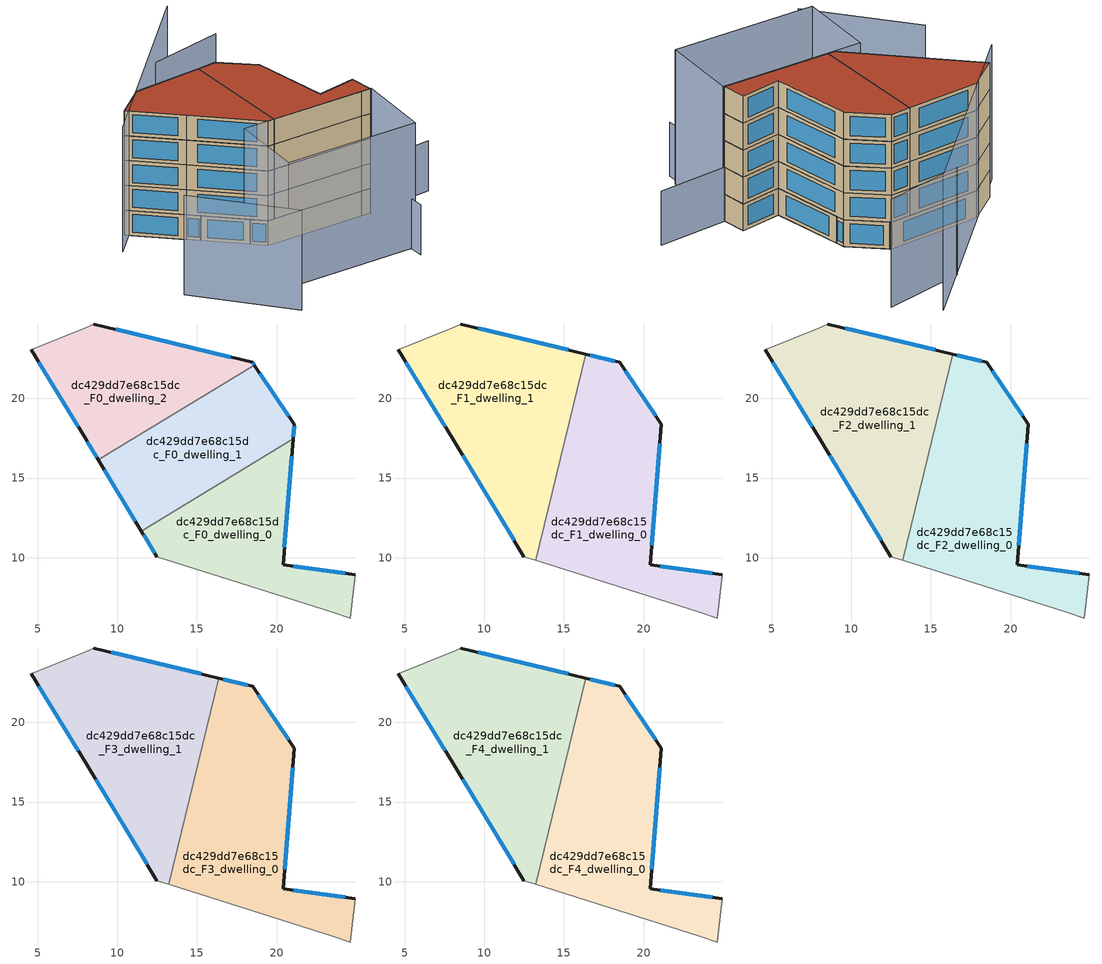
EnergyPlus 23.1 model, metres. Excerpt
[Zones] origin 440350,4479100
dc429dd7e68c15dc_F0_dwelling_0
 floor ground (EU_floor_Construction): 24.63,6.21 24.94,8.93 20.4,9.55 21.04,17.46 11.51,11.67 12.49,10.06 23.53,6.56 z0
 wall outside (EU_wall_Construction): 12.49,10.06 11.51,11.67 / 21.04,17.46 20.4,9.55 24.94,8.93 z0:3
 wall adiabatic (EU_wall_Construction): 24.94,8.93 24.63,6.21 23.53,6.56 12.49,10.06 z0:3
 wall to dc429dd7e68c15dc_F0_dwelling_1 (EU_wall_Construction): 11.51,11.67 21.04,17.46 z0:3
 window (EU_Window_Construction): 12.35,10.28 11.65,11.45 / 20.96,16.37 20.49,10.65 / 21.03,9.46 24.31,9.01 z0.42:2.58
dc429dd7e68c15dc_F0_dwelling_1
 floor ground (EU_floor_Construction): 21.04,17.46 21.12,18.37 18.61,22.1 8.81,16.14 11.51,11.67 z0
 wall outside (EU_wall_Construction): 11.51,11.67 8.81,16.14 / 18.61,22.1 21.12,18.37 21.04,17.46 z0:3
 wall to dc429dd7e68c15dc_F0_dwelling_2 (EU_wall_Construction): 8.81,16.14 18.61,22.1 z0:3
 window (EU_Window_Construction): 11.14,12.29 9.18,15.52 / 18.96,21.58 20.77,18.89 / 21.11,18.25 21.06,17.59 z0.42:2.58
dc429dd7e68c15dc_F0_dwelling_2
 floor ground (EU_floor_Construction): 18.61,22.1 18.5,22.27 8.52,24.68 8,24.45 4.59,23.05 8.01,17.45 8.81,16.14 z0
 wall outside (EU_wall_Construction): 8.52,24.68 18.5,22.27 18.61,22.1 / 8.81,16.14 8.01,17.45 4.59,23.05 z0:3
 wall adiabatic (EU_wall_Construction): 4.59,23.05 8,24.45 8.52,24.68 z0:3
 window (EU_Window_Construction): 9.9,24.34 17.11,22.6 / 18.51,22.24 18.59,22.12 / 8.7,16.32 8.12,17.27 / 7.54,18.23 5.06,22.28 z0.42:2.58
dc429dd7e68c15dc_F1_dwelling_0
 floor to dc429dd7e68c15dc_F0_dwelling_0 (EU_floor_Construction): 24.63,6.21 24.94,8.93 20.4,9.55 21.04,17.46 14.05,13.21 13.23,9.82 23.53,6.56 z3
 floor to dc429dd7e68c15dc_F0_dwelling_1 (EU_floor_Construction): 21.04,17.46 21.12,18.37 18.61,22.1 15.79,20.38 14.05,13.21 z3
 floor to dc429dd7e68c15dc_F0_dwelling_2 (EU_floor_Construction): 18.61,22.1 18.5,22.27 16.37,22.78 15.79,20.38 z3
 wall outside (EU_wall_Construction): 16.37,22.78 18.5,22.27 21.12,18.37 20.4,9.55 24.94,8.93 z3:6
 wall adiabatic (EU_wall_Construction): 24.94,8.93 24.63,6.21 23.53,6.56 13.23,9.82 z3:6
 wall to dc429dd7e68c15dc_F1_dwelling_1 (EU_wall_Construction): 13.23,9.82 16.37,22.78 z3:6
 window (EU_Window_Construction): 21.03,9.46 24.31,9.01 / 16.66,22.71 18.2,22.34 / 18.86,21.73 20.75,18.91 / 21.02,17.15 20.5,10.78 z3.42:5.58
dc429dd7e68c15dc_F1_dwelling_1
 floor to dc429dd7e68c15dc_F0_dwelling_0 (EU_floor_Construction): 13.23,9.82 14.05,13.21 11.51,11.67 12.49,10.06 z3
 floor to dc429dd7e68c15dc_F0_dwelling_1 (EU_floor_Construction): 14.05,13.21 15.79,20.38 8.81,16.14 11.51,11.67 z3
 floor to dc429dd7e68c15dc_F0_dwelling_2 (EU_floor_Construction): 15.79,20.38 16.37,22.78 8.52,24.68 8,24.45 4.59,23.05 8.01,17.45 8.81,16.14 z3
 wall outside (EU_wall_Construction): 8.52,24.68 16.37,22.78 / 12.49,10.06 8.01,17.45 4.59,23.05 z3:6
 wall adiabatic (EU_wall_Construction): 13.23,9.82 12.49,10.06 / 4.59,23.05 8,24.45 8.52,24.68 z3:6
 window (EU_Window_Construction): 9.61,24.41 15.28,23.04 / 11.87,11.08 8.63,16.43 / 7.54,18.23 5.06,22.28 z3.42:5.58
dc429dd7e68c15dc_F2_dwelling_0
 floor to dc429dd7e68c15dc_F1_dwelling_0 (EU_floor_Construction): 24.63,6.21 24.94,8.93 20.4,9.55 21.12,18.37 18.5,22.27 16.37,22.78 13.23,9.82 23.53,6.56 z6
 wall outside (EU_wall_Construction): 16.37,22.78 18.5,22.27 21.12,18.37 20.4,9.55 24.94,8.93 z6:9
 wall adiabatic (EU_wall_Construction): 24.94,8.93 24.63,6.21 23.53,6.56 13.23,9.82 z6:9
 wall to dc429dd7e68c15dc_F2_dwelling_1 (EU_wall_Construction): 13.23,9.82 16.37,22.78 z6:9
 window (EU_Window_Construction): 21.03,9.46 24.31,9.01 / 16.66,22.71 18.2,22.34 / 18.86,21.73 20.75,18.91 / 21.02,17.15 20.5,10.78 z6.42:8.58
dc429dd7e68c15dc_F2_dwelling_1
 floor to dc429dd7e68c15dc_F1_dwelling_1 (EU_floor_Construction): 13.23,9.82 16.37,22.78 8.52,24.68 8,24.45 4.59,23.05 8.01,17.45 12.49,10.06 z6
 wall outside (EU_wall_Construction): 8.52,24.68 16.37,22.78 / 12.49,10.06 8.01,17.45 4.59,23.05 z6:9
 wall adiabatic (EU_wall_Construction): 13.23,9.82 12.49,10.06 / 4.59,23.05 8,24.45 8.52,24.68 z6:9
 window (EU_Window_Construction): 9.61,24.41 15.28,23.04 / 11.87,11.08 8.63,16.43 / 7.54,18.23 5.06,22.28 z6.42:8.58
dc429dd7e68c15dc_F3_dwelling_0
 floor to dc429dd7e68c15dc_F2_dwelling_0 (EU_floor_Construction): 24.63,6.21 24.94,8.93 20.4,9.55 21.12,18.37 18.5,22.27 16.37,22.78 13.23,9.82 23.53,6.56 z9
 wall outside (EU_wall_Construction): 16.37,22.78 18.5,22.27 21.12,18.37 20.4,9.55 24.94,8.93 z9:12
 wall adiabatic (EU_wall_Construction): 24.94,8.93 24.63,6.21 23.53,6.56 13.23,9.82 z9:12
 wall to dc429dd7e68c15dc_F3_dwelling_1 (EU_wall_Construction): 13.23,9.82 16.37,22.78 z9:12
 window (EU_Window_Construction): 21.03,9.46 24.31,9.01 / 16.66,22.71 18.2,22.34 / 18.86,21.73 20.75,18.91 / 21.02,17.15 20.5,10.78 z9.42:11.58
dc429dd7e68c15dc_F3_dwelling_1
 floor to dc429dd7e68c15dc_F2_dwelling_1 (EU_floor_Construction): 13.23,9.82 16.37,22.78 8.52,24.68 8,24.45 4.59,23.05 8.01,17.45 12.49,10.06 z9
 wall outside (EU_wall_Construction): 8.52,24.68 16.37,22.78 / 12.49,10.06 8.01,17.45 4.59,23.05 z9:12
 wall adiabatic (EU_wall_Construction): 13.23,9.82 12.49,10.06 / 4.59,23.05 8,24.45 8.52,24.68 z9:12
 window (EU_Window_Construction): 9.61,24.41 15.28,23.04 / 11.87,11.08 8.63,16.43 / 7.54,18.23 5.06,22.28 z9.42:11.58
dc429dd7e68c15dc_F4_dwelling_0
 floor to dc429dd7e68c15dc_F3_dwelling_0 (EU_floor_Construction): 24.63,6.21 24.94,8.93 20.4,9.55 21.12,18.37 18.5,22.27 16.37,22.78 13.23,9.82 23.53,6.56 z12
 wall outside (EU_wall_Construction): 16.37,22.78 18.5,22.27 21.12,18.37 20.4,9.55 24.94,8.93 z12:15
 wall adiabatic (EU_wall_Construction): 24.94,8.93 24.63,6.21 23.53,6.56 13.23,9.82 z12:15
 wall to dc429dd7e68c15dc_F4_dwelling_1 (EU_wall_Construction): 13.23,9.82 16.37,22.78 z12:15
 window (EU_Window_Construction): 21.03,9.46 24.31,9.01 / 16.66,22.71 18.2,22.34 / 18.86,21.73 20.75,18.91 / 21.02,17.15 20.5,10.78 z12.42:14.58
 roof outside (EU_roof_Construction): 21.12,18.37 20.4,9.55 24.94,8.93 24.63,6.21 23.53,6.56 13.23,9.82 16.37,22.78 18.5,22.27 z15
dc429dd7e68c15dc_F4_dwelling_1
 floor to dc429dd7e68c15dc_F3_dwelling_1 (EU_floor_Construction): 13.23,9.82 16.37,22.78 8.52,24.68 8,24.45 4.59,23.05 8.01,17.45 12.49,10.06 z12
 wall outside (EU_wall_Construction): 8.52,24.68 16.37,22.78 / 12.49,10.06 8.01,17.45 4.59,23.05 z12:15
 wall adiabatic (EU_wall_Construction): 13.23,9.82 12.49,10.06 / 4.59,23.05 8,24.45 8.52,24.68 z12:15
 window (EU_Window_Construction): 9.61,24.41 15.28,23.04 / 11.87,11.08 8.63,16.43 / 7.54,18.23 5.06,22.28 z12.42:14.58
 roof outside (EU_roof_Construction): 16.37,22.78 13.23,9.82 12.49,10.06 8.01,17.45 4.59,23.05 8,24.45 8.52,24.68 z15
shading: 21.26,-3.39 23.53,6.56 / 23.53,6.56 32.17,4.59 z0:6; -1.07,10.2 4.31,-1.31 / 27.24,29.45 18.31,30.34 z0:12; 24.45,33.7 1.79,20.96 / 9.67,10.95 24.71,6.19 / 24.71,6.19 22.13,-1.98 / 22.13,-1.98 7.08,2.78 / 7.08,2.78 9.67,10.95 z0:15
[Building]
EU S2 Campaign: North Axis=0; Terrain=City; Solar Distribution=FullExterior
[Site:Location]
Madrid: Latitude=40.5; Longitude=-3.5; Time Zone=1; Elevation=609
[SizingPeriod:WeatherFileDays]
AnnualSizingPeriod: Begin Month=1; Begin Day of Month=1; End Month=12; End Day of Month=31; Day of Week for Start Day=Monday; Use Weather File Daylight Saving Period=No; Use Weather File Rain and Snow Indicators=No
[MATERIAL]
EU_InternalMass_Material: Roughness=MediumRough; Thickness=0.1; Conductivity=1; Density=1800; Specific Heat=900; Thermal Absorptance=0.9; Solar Absorptance=0.7; Visible Absorptance=0.7
[MATERIAL:NOMASS] Roughness=MediumRough; Thermal Absorptance=0.9; Solar Absorptance=0.7; Visible Absorptance=0.7
Name | Thermal Resistance
EU_wall_NoMass | 1.60022
EU_roof_NoMass | 1.57597
EU_floor_NoMass | 0.470652
[WINDOWMATERIAL:SIMPLEGLAZINGSYSTEM]
EU_Window_SimpleGlazing: UFactor=3.28802; Solar Heat Gain Coefficient=0.85; Visible Transmittance=0.85
[CONSTRUCTION]
EU_wall_Construction: EU_wall_NoMass
EU_roof_Construction: EU_roof_NoMass
EU_floor_Construction: EU_floor_NoMass
EU_InternalMass_Construction: EU_InternalMass_Material
EU_Window_Construction: EU_Window_SimpleGlazing
[ZONE] Type=1; Multiplier=1; Ceiling Height=autocalculate; Floor Area=autocalculate; Part of Total Floor Area=Yes
Name | Volume
dc429dd7e68c15dc_F0_dwelling_0 | 181.122
dc429dd7e68c15dc_F1_dwelling_0 | 271.672
dc429dd7e68c15dc_F2_dwelling_0; dc429dd7e68c15dc_F3_dwelling_0; dc429dd7e68c15dc_F4_dwelling_0 | 271.681
dc429dd7e68c15dc_F0_dwelling_1 | 181.124
dc429dd7e68c15dc_F1_dwelling_1 | 271.698
dc429dd7e68c15dc_F2_dwelling_1; dc429dd7e68c15dc_F3_dwelling_1; dc429dd7e68c15dc_F4_dwelling_1 | 271.704
dc429dd7e68c15dc_F0_dwelling_2 | 181.132
[INTERNALMASS] Construction=EU_InternalMass_Construction
Name | Zone or ZoneList | Surface Area
dc429dd7e68c15dc_F0_dwelling_0_EU_InternalMass | dc429dd7e68c15dc_F0_dwelling_0 | 60.3741
dc429dd7e68c15dc_F0_dwelling_1_EU_InternalMass | dc429dd7e68c15dc_F0_dwelling_1 | 60.3748
dc429dd7e68c15dc_F0_dwelling_2_EU_InternalMass | dc429dd7e68c15dc_F0_dwelling_2 | 60.3771
dc429dd7e68c15dc_F1_dwelling_0_EU_InternalMass | dc429dd7e68c15dc_F1_dwelling_0 | 90.5601
dc429dd7e68c15dc_F1_dwelling_1_EU_InternalMass | dc429dd7e68c15dc_F1_dwelling_1 | 90.5679
dc429dd7e68c15dc_F2_dwelling_0_EU_InternalMass | dc429dd7e68c15dc_F2_dwelling_0 | 90.5601
dc429dd7e68c15dc_F2_dwelling_1_EU_InternalMass | dc429dd7e68c15dc_F2_dwelling_1 | 90.5679
dc429dd7e68c15dc_F3_dwelling_0_EU_InternalMass | dc429dd7e68c15dc_F3_dwelling_0 | 90.5601
dc429dd7e68c15dc_F3_dwelling_1_EU_InternalMass | dc429dd7e68c15dc_F3_dwelling_1 | 90.5679
dc429dd7e68c15dc_F4_dwelling_0_EU_InternalMass | dc429dd7e68c15dc_F4_dwelling_0 | 90.5601
dc429dd7e68c15dc_F4_dwelling_1_EU_InternalMass | dc429dd7e68c15dc_F4_dwelling_1 | 90.5679
[OTHEREQUIPMENT] Fuel Type=Electricity; Design Level Calculation Method=Watts/Area; Power per Zone Floor Area=1; Fraction Latent=0; Fraction Radiant=0; Fraction Lost=0; Carbon Dioxide Generation Rate=0; EndUse Subcategory=EU_Step8_InternalGains
Name | Zone or ZoneList or Space or SpaceList | Schedule
EU_Step8_InternalGain_dc429dd7e68c15dc_F0_dwelling_0_f000 | dc429dd7e68c15dc_F0_dwelling_0 | EU_Step8_GainSchedule_dc429dd7e68c15dc_F0_dwelling_0_f000
EU_Step8_InternalGain_dc429dd7e68c15dc_F0_dwelling_1_f000 | dc429dd7e68c15dc_F0_dwelling_1 | EU_Step8_GainSchedule_dc429dd7e68c15dc_F0_dwelling_1_f000
EU_Step8_InternalGain_dc429dd7e68c15dc_F0_dwelling_2_f000 | dc429dd7e68c15dc_F0_dwelling_2 | EU_Step8_GainSchedule_dc429dd7e68c15dc_F0_dwelling_2_f000
EU_Step8_InternalGain_dc429dd7e68c15dc_F1_dwelling_0_f000 | dc429dd7e68c15dc_F1_dwelling_0 | EU_Step8_GainSchedule_dc429dd7e68c15dc_F1_dwelling_0_f000
EU_Step8_InternalGain_dc429dd7e68c15dc_F1_dwelling_1_f000 | dc429dd7e68c15dc_F1_dwelling_1 | EU_Step8_GainSchedule_dc429dd7e68c15dc_F1_dwelling_1_f000
EU_Step8_InternalGain_dc429dd7e68c15dc_F2_dwelling_0_f000 | dc429dd7e68c15dc_F2_dwelling_0 | EU_Step8_GainSchedule_dc429dd7e68c15dc_F2_dwelling_0_f000
EU_Step8_InternalGain_dc429dd7e68c15dc_F2_dwelling_1_f000 | dc429dd7e68c15dc_F2_dwelling_1 | EU_Step8_GainSchedule_dc429dd7e68c15dc_F2_dwelling_1_f000
EU_Step8_InternalGain_dc429dd7e68c15dc_F3_dwelling_0_f000 | dc429dd7e68c15dc_F3_dwelling_0 | EU_Step8_GainSchedule_dc429dd7e68c15dc_F3_dwelling_0_f000
EU_Step8_InternalGain_dc429dd7e68c15dc_F3_dwelling_1_f000 | dc429dd7e68c15dc_F3_dwelling_1 | EU_Step8_GainSchedule_dc429dd7e68c15dc_F3_dwelling_1_f000
EU_Step8_InternalGain_dc429dd7e68c15dc_F4_dwelling_0_f000 | dc429dd7e68c15dc_F4_dwelling_0 | EU_Step8_GainSchedule_dc429dd7e68c15dc_F4_dwelling_0_f000
EU_Step8_InternalGain_dc429dd7e68c15dc_F4_dwelling_1_f000 | dc429dd7e68c15dc_F4_dwelling_1 | EU_Step8_GainSchedule_dc429dd7e68c15dc_F4_dwelling_1_f000
[ZONEVENTILATION:DESIGNFLOWRATE] Schedule=EU_AlwaysOn; Design Flow Rate Calculation Method=AirChanges/Hour; Air Changes per Hour=0.480704; Ventilation Type=Natural; Fan Pressure Rise=0; Fan Total Efficiency=1; Constant Term Coefficient=1; Temperature Term Coefficient=0; Velocity Term Coefficient=0; Velocity Squared Term Coefficient=0; Minimum Indoor Temperature=-100; Maximum Indoor Temperature=100; Delta Temperature=-100; Minimum Outdoor Temperature=-100; Maximum Outdoor Temperature=100; Maximum Wind Speed=40
Name | Zone or ZoneList or Space or SpaceList
EU_ConstantAir_dc429dd7e68c15dc_F0_dwelling_0 | dc429dd7e68c15dc_F0_dwelling_0
EU_ConstantAir_dc429dd7e68c15dc_F0_dwelling_1 | dc429dd7e68c15dc_F0_dwelling_1
EU_ConstantAir_dc429dd7e68c15dc_F0_dwelling_2 | dc429dd7e68c15dc_F0_dwelling_2
EU_ConstantAir_dc429dd7e68c15dc_F1_dwelling_0 | dc429dd7e68c15dc_F1_dwelling_0
EU_ConstantAir_dc429dd7e68c15dc_F1_dwelling_1 | dc429dd7e68c15dc_F1_dwelling_1
EU_ConstantAir_dc429dd7e68c15dc_F2_dwelling_0 | dc429dd7e68c15dc_F2_dwelling_0
EU_ConstantAir_dc429dd7e68c15dc_F2_dwelling_1 | dc429dd7e68c15dc_F2_dwelling_1
EU_ConstantAir_dc429dd7e68c15dc_F3_dwelling_0 | dc429dd7e68c15dc_F3_dwelling_0
EU_ConstantAir_dc429dd7e68c15dc_F3_dwelling_1 | dc429dd7e68c15dc_F3_dwelling_1
EU_ConstantAir_dc429dd7e68c15dc_F4_dwelling_0 | dc429dd7e68c15dc_F4_dwelling_0
EU_ConstantAir_dc429dd7e68c15dc_F4_dwelling_1 | dc429dd7e68c15dc_F4_dwelling_1
[HVACTEMPLATE:THERMOSTAT] Constant Heating Setpoint=20; Constant Cooling Setpoint=50
EU_HeatOnly_dc429dd7e68c15dc_F0_dwelling_0; EU_HeatOnly_dc429dd7e68c15dc_F0_dwelling_1; EU_HeatOnly_dc429dd7e68c15dc_F0_dwelling_2; EU_HeatOnly_dc429dd7e68c15dc_F1_dwelling_0; EU_HeatOnly_dc429dd7e68c15dc_F1_dwelling_1; EU_HeatOnly_dc429dd7e68c15dc_F2_dwelling_0; EU_HeatOnly_dc429dd7e68c15dc_F2_dwelling_1; EU_HeatOnly_dc429dd7e68c15dc_F3_dwelling_0; EU_HeatOnly_dc429dd7e68c15dc_F3_dwelling_1; EU_HeatOnly_dc429dd7e68c15dc_F4_dwelling_0; EU_HeatOnly_dc429dd7e68c15dc_F4_dwelling_1
[HVACTEMPLATE:ZONE:IDEALLOADSAIRSYSTEM] System Availability Schedule=EU_AlwaysOn; Maximum Heating Supply Air Temperature=50; Minimum Cooling Supply Air Temperature=13; Maximum Heating Supply Air Humidity Ratio=0.0156; Minimum Cooling Supply Air Humidity Ratio=0.0077; Heating Limit=NoLimit; Cooling Limit=NoLimit; Heating Availability Schedule=EU_AlwaysOn; Cooling Availability Schedule=EU_CoolingOff; Dehumidification Control Type=ConstantSensibleHeatRatio; Cooling Sensible Heat Ratio=0.7; Dehumidification Setpoint=60; Humidification Control Type=None; Humidification Setpoint=30; Outdoor Air Method=None; Outdoor Air Flow Rate per Person=0.00944; Outdoor Air Flow Rate per Zone Floor Area=0; Outdoor Air Flow Rate per Zone=0; Demand Controlled Ventilation Type=None; Outdoor Air Economizer Type=NoEconomizer; Heat Recovery Type=None; Sensible Heat Recovery Effectiveness=0.7; Latent Heat Recovery Effectiveness=0.65
Name | Template Thermostat
dc429dd7e68c15dc_F0_dwelling_0 | EU_HeatOnly_dc429dd7e68c15dc_F0_dwelling_0
dc429dd7e68c15dc_F0_dwelling_1 | EU_HeatOnly_dc429dd7e68c15dc_F0_dwelling_1
dc429dd7e68c15dc_F0_dwelling_2 | EU_HeatOnly_dc429dd7e68c15dc_F0_dwelling_2
dc429dd7e68c15dc_F1_dwelling_0 | EU_HeatOnly_dc429dd7e68c15dc_F1_dwelling_0
dc429dd7e68c15dc_F1_dwelling_1 | EU_HeatOnly_dc429dd7e68c15dc_F1_dwelling_1
dc429dd7e68c15dc_F2_dwelling_0 | EU_HeatOnly_dc429dd7e68c15dc_F2_dwelling_0
dc429dd7e68c15dc_F2_dwelling_1 | EU_HeatOnly_dc429dd7e68c15dc_F2_dwelling_1
dc429dd7e68c15dc_F3_dwelling_0 | EU_HeatOnly_dc429dd7e68c15dc_F3_dwelling_0
dc429dd7e68c15dc_F3_dwelling_1 | EU_HeatOnly_dc429dd7e68c15dc_F3_dwelling_1
dc429dd7e68c15dc_F4_dwelling_0 | EU_HeatOnly_dc429dd7e68c15dc_F4_dwelling_0
dc429dd7e68c15dc_F4_dwelling_1 | EU_HeatOnly_dc429dd7e68c15dc_F4_dwelling_1
[SIZING:ZONE] Zone Cooling Design Supply Air Temperature Input Method=SupplyAirTemperature; Zone Cooling Design Supply Air Temperature=13; Zone Heating Design Supply Air Temperature Input Method=SupplyAirTemperature; Zone Heating Design Supply Air Temperature=50; Zone Cooling Design Supply Air Humidity Ratio=0.008; Zone Heating Design Supply Air Humidity Ratio=0.008; Cooling Design Air Flow Method=DesignDay; Cooling Design Air Flow Rate=0; Cooling Minimum Air Flow per Zone Floor Area=0.000762; Cooling Minimum Air Flow=0; Cooling Minimum Air Flow Fraction=0.2; Heating Design Air Flow Method=DesignDay; Heating Design Air Flow Rate=0; Heating Maximum Air Flow per Zone Floor Area=0.002032; Heating Maximum Air Flow=0.141576; Heating Maximum Air Flow Fraction=0.3; Account for Dedicated Outdoor Air System=No; Dedicated Outdoor Air System Control Strategy=NeutralSupplyAir; Dedicated Outdoor Air Low Setpoint Temperature for Design=autosize; Dedicated Outdoor Air High Setpoint Temperature for Design=autosize; Zone Load Sizing Method=Sensible Load Only No Latent Load; Zone Latent Cooling Design Supply Air Humidity Ratio Input Method=HumidityRatioDifference; Zone Cooling Design Supply Air Humidity Ratio Difference=0.005; Zone Latent Heating Design Supply Air Humidity Ratio Input Method=HumidityRatioDifference; Zone Humidification Design Supply Air Humidity Ratio Difference=0.005
dc429dd7e68c15dc_F0_dwelling_0; dc429dd7e68c15dc_F0_dwelling_1; dc429dd7e68c15dc_F0_dwelling_2; dc429dd7e68c15dc_F1_dwelling_0; dc429dd7e68c15dc_F1_dwelling_1; dc429dd7e68c15dc_F2_dwelling_0; dc429dd7e68c15dc_F2_dwelling_1; dc429dd7e68c15dc_F3_dwelling_0; dc429dd7e68c15dc_F3_dwelling_1; dc429dd7e68c15dc_F4_dwelling_0; dc429dd7e68c15dc_F4_dwelling_1
[SCHEDULE:CONSTANT]
Name | Hourly Value
EU_AlwaysOn | 1
EU_CoolingOff | 0
[SCHEDULE:FILE] Column Number=1; Rows to Skip at Top=0; Number of Hours of Data=8760; Column Separator=Comma; Interpolate to Timestep=No; Minutes per Item=60; Adjust Schedule for Daylight Savings=Yes
Name | File
EU_Step8_GainSchedule_dc429dd7e68c15dc_F0_dwelling_0_f000 | ../../schedules/dc429dd7e68c15dc/dc429dd7e68c15dc_F0_dwelling_0_f000_gain.csv
EU_Step8_GainSchedule_dc429dd7e68c15dc_F0_dwelling_1_f000 | ../../schedules/dc429dd7e68c15dc/dc429dd7e68c15dc_F0_dwelling_1_f000_gain.csv
EU_Step8_GainSchedule_dc429dd7e68c15dc_F0_dwelling_2_f000 | ../../schedules/dc429dd7e68c15dc/dc429dd7e68c15dc_F0_dwelling_2_f000_gain.csv
EU_Step8_GainSchedule_dc429dd7e68c15dc_F1_dwelling_0_f000 | ../../schedules/dc429dd7e68c15dc/dc429dd7e68c15dc_F1_dwelling_0_f000_gain.csv
EU_Step8_GainSchedule_dc429dd7e68c15dc_F1_dwelling_1_f000 | ../../schedules/dc429dd7e68c15dc/dc429dd7e68c15dc_F1_dwelling_1_f000_gain.csv
EU_Step8_GainSchedule_dc429dd7e68c15dc_F2_dwelling_0_f000 | ../../schedules/dc429dd7e68c15dc/dc429dd7e68c15dc_F2_dwelling_0_f000_gain.csv
EU_Step8_GainSchedule_dc429dd7e68c15dc_F2_dwelling_1_f000 | ../../schedules/dc429dd7e68c15dc/dc429dd7e68c15dc_F2_dwelling_1_f000_gain.csv
EU_Step8_GainSchedule_dc429dd7e68c15dc_F3_dwelling_0_f000 | ../../schedules/dc429dd7e68c15dc/dc429dd7e68c15dc_F3_dwelling_0_f000_gain.csv
EU_Step8_GainSchedule_dc429dd7e68c15dc_F3_dwelling_1_f000 | ../../schedules/dc429dd7e68c15dc/dc429dd7e68c15dc_F3_dwelling_1_f000_gain.csv
EU_Step8_GainSchedule_dc429dd7e68c15dc_F4_dwelling_0_f000 | ../../schedules/dc429dd7e68c15dc/dc429dd7e68c15dc_F4_dwelling_0_f000_gain.csv
EU_Step8_GainSchedule_dc429dd7e68c15dc_F4_dwelling_1_f000 | ../../schedules/dc429dd7e68c15dc/dc429dd7e68c15dc_F4_dwelling_1_f000_gain.csv
